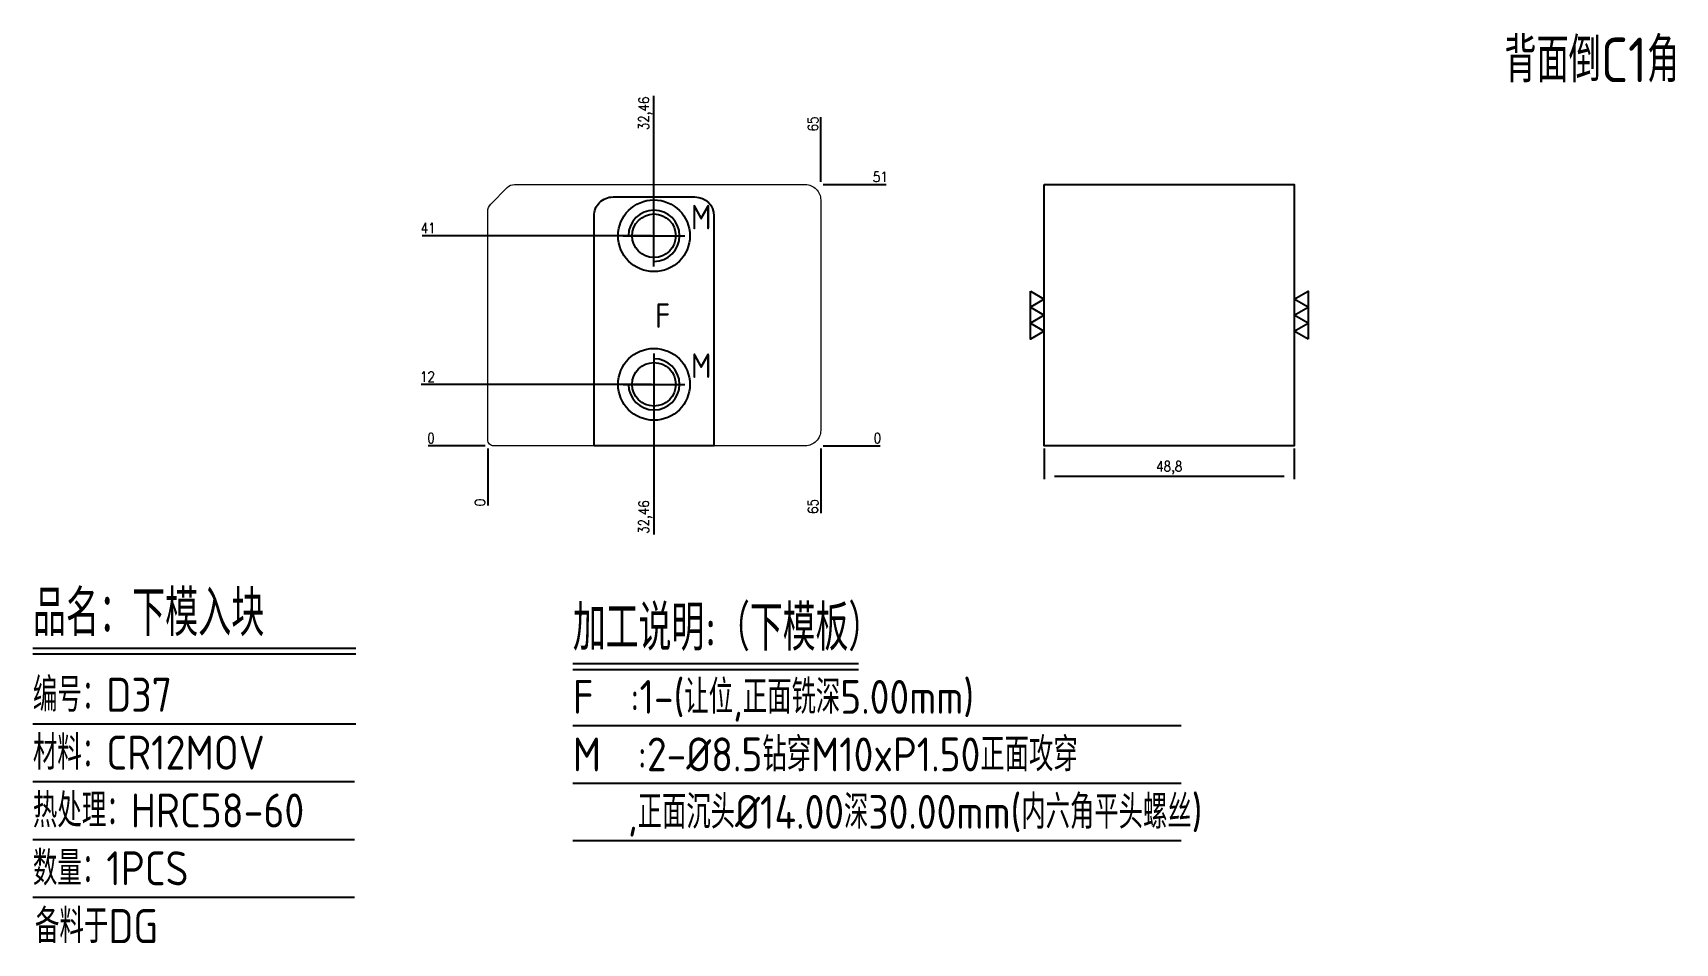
# Model space of a CAD drawing. Header units: millimetres. Extents: x 91091 to 91412, y -1097 to -919.
import ezdxf
from ezdxf.enums import TextEntityAlignment as Align

# ---------------------------------------------------------------- set-up
doc = ezdxf.new("R2010")
doc.units = ezdxf.units.MM
doc.linetypes.add('CENTER', pattern=[0])
for name, color, linetype in [('DIE_P', 2, 'Continuous'), ('DIM', 4, 'Continuous'), ('TEXT', 4, 'Continuous')]:
    doc.layers.add(name, color=color, linetype=linetype)
doc.styles.add('gbenor', font='gbenor.shx', dxfattribs={"bigfont": 'gbcbig.shx'})
doc.styles.get("Standard").update_dxf_attribs({"font": 'txt.shx', "width": 0.85, "bigfont": 'ctxt.shx'})
doc.dimstyles.new('T-2-WX', dxfattribs={"dimtxt": 2, "dimasz": 2, "dimexe": 0.5, "dimexo": 0.5, "dimgap": 0.5, "dimtad": 1, "dimtxsty": 'Standard', "dimblk": 'OPEN30', "dimcen": 0, "dimazin": 3, "dimtfac": 1, "dimtmove": 0, "dimatfit": 3, "dimldrblk": 'OPEN30', "dimlwd": -1, "dimlwe": -1})

# ---------------------------------------------------------------- blocks, each defined once
blk = doc.blocks.new('*D7579')
at = {"layer": 'Defpoints', "color": 0}
for p in [(91288.38, -999.7), (91337.18, -999.7), (91288.38, -1005.7)]:
    blk.add_point(p, dxfattribs=at)
at = {"layer": 'DIM', "color": 0}
for p, q in [((91288.38, -1000.2), (91288.38, -1006.2)), ((91337.18, -1000.2), (91337.18, -1006.2)), ((91335.18, -1005.7), (91290.38, -1005.7))]:
    blk.add_line(p, q, dxfattribs=at)
at = {"layer": 'DIM', "color": 0, "insert": (91312.78, -1004.01), "char_height": 2, "attachment_point": 5}
blk.add_mtext('48,8', dxfattribs=at)
blk = doc.blocks.new('_Open30')
blk = doc.blocks.new('*D7580')
at = {"layer": 'Defpoints', "color": 0}
for p in [(91179.75, -999.7), (91244.75, -999.7), (91254.75, -999.7)]:
    blk.add_point(p, dxfattribs=at)
at = {"layer": 'DIM', "color": 0}
blk.add_line((91245.25, -999.7), (91256.38, -999.7), dxfattribs=at)
at = {"layer": 'DIM', "color": 0, "insert": (91255.82, -998.2), "char_height": 2, "attachment_point": 5}
blk.add_mtext('0', dxfattribs=at)
blk = doc.blocks.new('*D7581')
at = {"layer": 'Defpoints', "color": 0}
for p in [(91244.75, -948.7), (91254.75, -948.7), (91179.75, -999.7)]:
    blk.add_point(p, dxfattribs=at)
at = {"layer": 'DIM', "color": 0}
for p, q in [((91245.25, -948.7), (91248.75, -948.7)), ((91248.75, -948.7), (91250.75, -948.7)), ((91250.75, -948.7), (91257.52, -948.7))]:
    blk.add_line(p, q, dxfattribs=at)
at = {"layer": 'DIM', "color": 0, "insert": (91256.38, -947.2), "char_height": 2, "attachment_point": 5}
blk.add_mtext('51', dxfattribs=at)
blk = doc.blocks.new('*D7582')
at = {"layer": 'Defpoints', "color": 0}
for p in [(91169.75, -999.7), (91179.75, -999.7), (91179.75, -999.7)]:
    blk.add_point(p, dxfattribs=at)
at = {"layer": 'DIM', "color": 0}
blk.add_line((91179.25, -999.7), (91168.12, -999.7), dxfattribs=at)
at = {"layer": 'DIM', "color": 0, "insert": (91168.68, -998.2), "char_height": 2, "attachment_point": 5}
blk.add_mtext('0', dxfattribs=at)
blk = doc.blocks.new('*D7583')
at = {"layer": 'Defpoints', "color": 0}
for p in [(91169.75, -987.7), (91212.21, -987.7), (91179.75, -999.7)]:
    blk.add_point(p, dxfattribs=at)
at = {"layer": 'DIM', "color": 0}
for p, q in [((91173.75, -987.7), (91166.74, -987.7)), ((91177.75, -987.7), (91173.75, -987.7)), ((91211.71, -987.7), (91177.75, -987.7))]:
    blk.add_line(p, q, dxfattribs=at)
at = {"layer": 'DIM', "color": 0, "insert": (91168, -986.2), "char_height": 2, "attachment_point": 5}
blk.add_mtext('12', dxfattribs=at)
blk = doc.blocks.new('*D7584')
at = {"layer": 'Defpoints', "color": 0}
for p in [(91169.75, -958.7), (91212.21, -958.7), (91179.75, -999.7)]:
    blk.add_point(p, dxfattribs=at)
at = {"layer": 'DIM', "color": 0}
for p, q in [((91173.75, -958.7), (91166.98, -958.7)), ((91177.75, -958.7), (91173.75, -958.7)), ((91211.71, -958.7), (91177.75, -958.7))]:
    blk.add_line(p, q, dxfattribs=at)
at = {"layer": 'DIM', "color": 0, "insert": (91168.12, -957.2), "char_height": 2, "attachment_point": 5}
blk.add_mtext('41', dxfattribs=at)
blk = doc.blocks.new('*D7585')
at = {"layer": 'Defpoints', "color": 0}
for p in [(91179.75, -999.7), (91244.75, -999.7), (91244.75, -1009.7)]:
    blk.add_point(p, dxfattribs=at)
at = {"layer": 'DIM', "color": 0}
for p, q in [((91244.75, -1000.2), (91244.75, -1003.7)), ((91244.75, -1003.7), (91244.75, -1005.7)), ((91244.75, -1005.7), (91244.75, -1012.87))]:
    blk.add_line(p, q, dxfattribs=at)
at = {"layer": 'DIM', "color": 0, "insert": (91243.25, -1011.54), "char_height": 2, "attachment_point": 5, "rotation": 90}
blk.add_mtext('65', dxfattribs=at)
blk = doc.blocks.new('*D7586')
at = {"layer": 'Defpoints', "color": 0}
for p in [(91212.21, -987.7), (91179.75, -999.7), (91212.21, -1009.7)]:
    blk.add_point(p, dxfattribs=at)
at = {"layer": 'DIM', "color": 0}
for p, q in [((91212.21, -988.2), (91212.21, -1001.7)), ((91212.21, -1001.7), (91212.21, -1005.7)), ((91212.21, -1005.7), (91212.21, -1017))]:
    blk.add_line(p, q, dxfattribs=at)
at = {"layer": 'DIM', "color": 0, "insert": (91210.52, -1013.6), "char_height": 2, "attachment_point": 5, "rotation": 90}
blk.add_mtext('32,46', dxfattribs=at)
blk = doc.blocks.new('*D7587')
at = {"layer": 'Defpoints', "color": 0}
for p in [(91179.75, -999.7), (91179.75, -999.7), (91179.75, -1009.7)]:
    blk.add_point(p, dxfattribs=at)
at = {"layer": 'DIM', "color": 0}
blk.add_line((91179.75, -1000.2), (91179.75, -1011.33), dxfattribs=at)
at = {"layer": 'DIM', "color": 0, "insert": (91178.25, -1010.77), "char_height": 2, "attachment_point": 5, "rotation": 90}
blk.add_mtext('0', dxfattribs=at)
blk = doc.blocks.new('*D7588')
at = {"layer": 'Defpoints', "color": 0}
for p in [(91244.75, -938.7), (91244.75, -948.7), (91179.75, -999.7)]:
    blk.add_point(p, dxfattribs=at)
at = {"layer": 'DIM', "color": 0}
for p, q in [((91244.75, -942.7), (91244.75, -935.53)), ((91244.75, -944.7), (91244.75, -942.7)), ((91244.75, -948.2), (91244.75, -944.7))]:
    blk.add_line(p, q, dxfattribs=at)
at = {"layer": 'DIM', "color": 0, "insert": (91243.25, -936.86), "char_height": 2, "attachment_point": 5, "rotation": 90}
blk.add_mtext('65', dxfattribs=at)
blk = doc.blocks.new('*D7589')
at = {"layer": 'Defpoints', "color": 0}
for p in [(91212.21, -938.7), (91212.21, -958.7), (91179.75, -999.7)]:
    blk.add_point(p, dxfattribs=at)
at = {"layer": 'DIM', "color": 0}
for p, q in [((91212.21, -942.7), (91212.21, -931.4)), ((91212.21, -946.7), (91212.21, -942.7)), ((91212.21, -958.2), (91212.21, -946.7))]:
    blk.add_line(p, q, dxfattribs=at)
at = {"layer": 'DIM', "color": 0, "insert": (91210.52, -934.8), "char_height": 2, "attachment_point": 5, "rotation": 90}
blk.add_mtext('32,46', dxfattribs=at)

msp = doc.modelspace()

# ---------------------------------------------------------------- linework, layer by layer
at = {"layer": 'DIE_P', "linetype": 'CENTER'}
for p, q in [((91212.21, -964.7), (91212.21, -952.7)), ((91206.21, -958.7), (91218.21, -958.7)), ((91212.21, -981.7), (91212.21, -993.7)), ((91206.21, -987.7), (91218.21, -987.7))]:
    msp.add_line(p, q, dxfattribs=at)
at = {"layer": 'DIE_P', "linetype": 'Continuous', "lineweight": 15}
msp.add_lwpolyline([(91241.75, -948.7, -0.4142136), (91244.75, -951.7), (91244.75, -996.7, -0.4142136), (91241.75, -999.7), (91180.95, -999.7, -0.4142136), (91179.75, -998.5), (91179.75, -953.942, -0.1989124), (91180.336, -952.528), (91183.579, -949.285, -0.1989124), (91184.993, -948.7)], format="xyb", close=True, dxfattribs=at)
at = {"layer": 'DIE_P', "color": 2}
msp.add_lwpolyline([(91288.378, -948.7), (91337.178, -948.7), (91337.178, -999.7), (91288.378, -999.7)], close=True, dxfattribs=at)
at = {"layer": 'DIE_P', "color": 94, "linetype": 'Continuous', "elevation": 0}
msp.add_lwpolyline([(91200.51, -999.695), (91200.51, -954.823, -0.4142136), (91204.21, -951.123), (91220.21, -951.123, -0.4142135), (91223.91, -954.823), (91223.91, -999.695)], format="xyb", close=True, dxfattribs=at)
at = {"layer": 'DIE_P', "linetype": 'Continuous'}
for centre in [(91212.21, -958.7), (91212.21, -987.7)]:
    msp.add_circle(centre, 7, dxfattribs=at)
at = {"layer": 'DIE_P'}
for centre in [(91212.21, -958.7), (91212.21, -987.7)]:
    msp.add_circle(centre, 4.25, dxfattribs=at)
for centre, start, end in [((91212.21, -958.7), 270, 180), ((91212.21, -987.7), 180, 90)]:
    msp.add_arc(centre, 5, start, end, dxfattribs=at)
at = {"layer": 'DIM', "color": 4, "linetype": 'Continuous', "lineweight": 25}
for p, q in [((91090.97, -1039.172), (91154.031, -1039.172)), ((91090.97, -1040.334), (91154.031, -1040.334)), ((91090.97, -1053.948), (91154.031, -1053.948)), ((91090.97, -1065.238), (91153.757, -1065.238)), ((91090.97, -1076.528), (91153.757, -1076.528)), ((91090.97, -1087.818), (91153.757, -1087.818))]:
    msp.add_line(p, q, dxfattribs=at)
at = {"layer": 'TEXT', "color": 3}
for p, q in [((91196.368, -1042.215), (91252.125, -1042.215)), ((91196.368, -1043.37), (91252.125, -1043.37))]:
    msp.add_line(p, q, dxfattribs=at)
at = {"layer": 'TEXT', "color": 3, "linetype": 'Continuous'}
for p, q in [((91196.368, -1054.326), (91315.117, -1054.326)), ((91196.368, -1065.546), (91315.117, -1065.546)), ((91196.368, -1076.766), (91315.117, -1076.766))]:
    msp.add_line(p, q, dxfattribs=at)
at = {"layer": 'TEXT'}
for points in [[(91285.678, -969.523), (91288.378, -971.082), (91285.678, -972.641), (91288.378, -974.2), (91285.678, -975.759), (91288.378, -977.317), (91285.678, -978.876), (91285.678, -969.523)], [(91339.878, -978.876), (91337.178, -977.317), (91339.878, -975.759), (91337.178, -974.2), (91339.878, -972.641), (91337.178, -971.082), (91339.878, -969.523), (91339.878, -978.876)]]:
    msp.add_lwpolyline(points, close=True, dxfattribs=at)

# ---------------------------------------------------------------- texts
at = {"layer": 'DIM', "color": 3, "linetype": 'Continuous', "lineweight": 25, "style": 'gbenor'}
for s, height, p in [('品名：下模入块', 8.9655, (91090.97, -1036.847)), ('编号：D37', 6.6411, (91090.97, -1051.624)), ('材料：CR12MOV', 6.6411, (91090.97, -1062.914)), ('热处理：HRC58-60', 6.64111, (91090.97, -1074.204)), ('数量：1PCS', 6.6411, (91090.97, -1085.493)), ('备料于DG', 6.6411, (91091.374, -1096.783))]:
    msp.add_text(s, height=height, dxfattribs=at).set_placement(p)
at = {"layer": 'TEXT', "color": 4, "lineweight": 18, "style": 'gbenor'}
msp.add_text('背面倒C1角', height=8.7044, dxfattribs=at).set_placement((91378.202, -928.729))
at = {"layer": 'TEXT', "color": 4, "style": 'gbenor'}
for s, p in [('M', (91221.43, -955.053, 0)), ('F', (91213.907, -974.305, 0)), ('M', (91221.43, -984.053, 0))]:
    msp.add_text(s, height=4.8, dxfattribs=at).set_placement(p, align=Align.MIDDLE_CENTER)
for s, height, p in [('加工说明:（下模板）', 8.91, (91196.368, -1039.674)), ('F  :1-(让位,正面铣深5.00mm)', 6.6, (91196.368, -1052.016)), ('M  :2-%%c8.5钻穿M10xP1.50正面攻穿', 6.6, (91196.368, -1063.236)), ('   ,正面沉头%%c14.00深30.00mm(内六角平头螺丝)', 6.6, (91196.368, -1074.456))]:
    msp.add_text(s, height=height, dxfattribs=at).set_placement(p)

# ---------------------------------------------------------------- dimensions: what is measured, and where the dimension line sits
at = {"layer": 'DIM', "color": 94}
for feature_location, offset, dtype, origin, picture, middle in [((91212.21, -958.7), (0, 20), 1, (91179.75, -999.7), '*D7589', (91210.52, -934.8)), ((91244.75, -948.7), (0, 10), 1, (91179.75, -999.7), '*D7588', (91243.25, -936.864)), ((91244.75, -948.7), (10, 0), 0, (91179.75, -999.7), '*D7581', (91256.383, -947.2)), ((91212.21, -958.7), (-42.46, 0), 0, (91179.75, -999.7), '*D7584', (91168.117, -957.2)), ((91212.21, -987.7), (-42.46, 0), 0, (91179.75, -999.7), '*D7583', (91167.995, -986.2)), ((91212.21, -987.7), (0, -22), 1, (91179.75, -999.7), '*D7586', (91210.52, -1013.6)), ((91179.750086832, -999.699662705), (-10, 0), 0, (91179.750086832, -999.699662705), '*D7582', (91168.683420166, -998.199662705)), ((91244.750086852, -999.699662705), (10, 0), 0, (91179.750086832, -999.699662705), '*D7580', (91255.816753519, -998.199662705)), ((91179.750086832, -999.699662705), (0, -10), 1, (91179.750086832, -999.699662705), '*D7587', (91178.250086832, -1010.766329372)), ((91244.75, -999.7), (0, -10), 1, (91179.75, -999.7), '*D7585', (91243.25, -1011.535))]:
    dim = msp.add_ordinate_dim(feature_location=feature_location, offset=offset, dtype=dtype, origin=origin, dimstyle='T-2-WX', dxfattribs=at)
    dim.commit()
    dim.dimension.update_dxf_attribs({"geometry": picture, "text_midpoint": middle})
dim = msp.add_linear_dim(base=(91288.378, -1005.7), p1=(91337.178, -999.7), p2=(91288.378, -999.7), dimstyle='T-2-WX', dxfattribs=at)
dim.commit()
dim.dimension.update_dxf_attribs({"geometry": '*D7579', "text_midpoint": (91312.778, -1004.009)})

doc.saveas('drawing.dxf')
